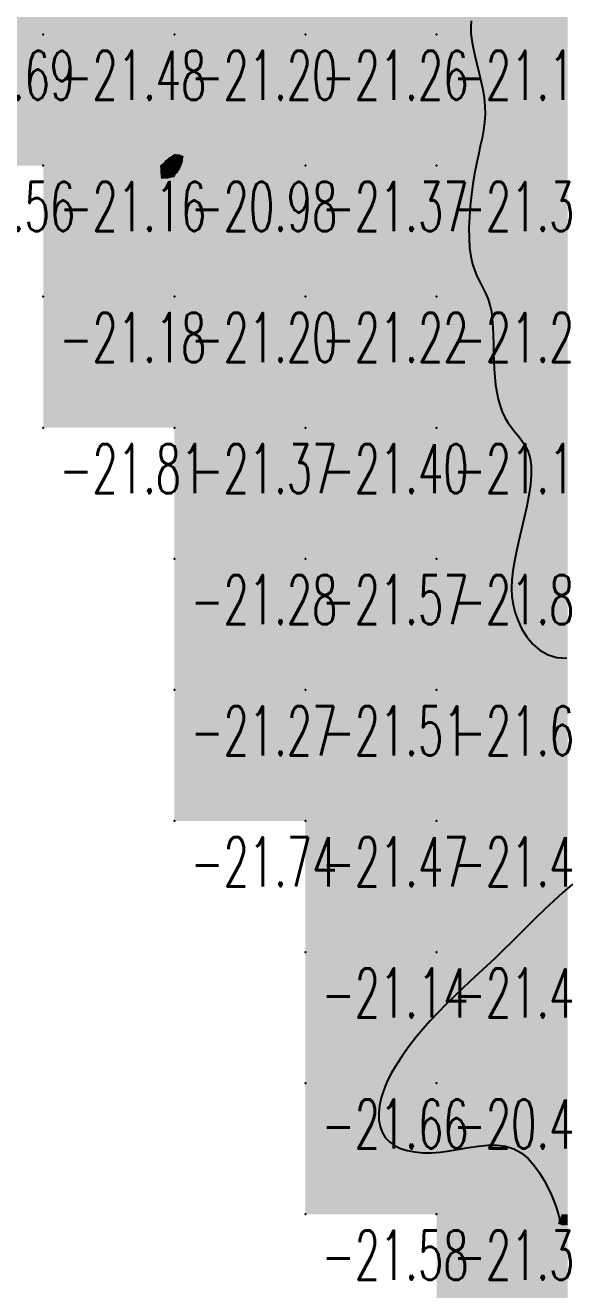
# Model space of a CAD drawing. Header units: millimetres. Extents: x 88261 to 90953, y 390274 to 392322.
# Drawn here: x 89158.9 to 89200, y 390971.5 to 391067.9 of the extents above; entities that cross this region are included whole.
import ezdxf
from ezdxf.enums import TextEntityAlignment as Align

# ---------------------------------------------------------------- set-up
doc = ezdxf.new("R2010")
doc.units = ezdxf.units.MM
doc.header["$LTSCALE"] = 25
for name, color, linetype in [('CN_03_00', 7, 'Continuous'), ('COTEAlt', 7, 'Continuous'), ('TN_COLORIAGE', 7, 'Continuous')]:
    doc.layers.add(name, color=color, linetype=linetype)
doc.styles.add('Simplex 1.0', font='Simplex.shx', dxfattribs={"width": 0.99, "height": 2.5})
doc.styles.get("Standard").update_dxf_attribs({"font": 'times.ttf'})

# ---------------------------------------------------------------- blocks, each defined once
blk = doc.blocks.new('COTE')
at = {"color": 0}
blk.add_point((0, 0), dxfattribs=at)
at = {"layer": 'COTEAlt'}
blk.add_attdef('ALT', text='', height=3.75, dxfattribs=at).set_placement((1.25, -1.25), align=Align.TOP_LEFT)

msp = doc.modelspace()

# ---------------------------------------------------------------- linework, layer by layer
at = {"layer": 'CN_03_00', "elevation": -21, "flags": 128}
for points in [[(89192.88, 391068.288), (89192.853, 391067.808), (89192.868, 391067.312), (89192.926, 391066.787), (89193.027, 391066.223), (89193.16, 391065.624), (89193.314, 391064.999), (89193.474, 391064.356), (89193.629, 391063.703), (89193.766, 391063.048), (89193.871, 391062.399), (89193.932, 391061.764), (89193.941, 391061.149), (89193.901, 391060.545), (89193.823, 391059.945), (89193.714, 391059.337), (89193.583, 391058.712), (89193.44, 391058.059), (89193.292, 391057.37), (89193.149, 391056.634), (89193.018, 391055.846), (89192.905, 391055.019), (89192.815, 391054.173), (89192.751, 391053.326), (89192.718, 391052.495), (89192.721, 391051.701), (89192.764, 391050.961), (89192.851, 391050.293), (89192.984, 391049.711), (89193.154, 391049.201), (89193.351, 391048.745), (89193.561, 391048.324), (89193.774, 391047.919), (89193.978, 391047.512), (89194.162, 391047.084), (89194.313, 391046.617), (89194.424, 391046.096), (89194.499, 391045.527), (89194.546, 391044.92), (89194.573, 391044.287), (89194.588, 391043.637), (89194.599, 391042.982), (89194.614, 391042.331), (89194.64, 391041.695), (89194.685, 391041.083), (89194.751, 391040.498), (89194.84, 391039.94), (89194.954, 391039.413), (89195.094, 391038.916), (89195.262, 391038.451), (89195.46, 391038.02), (89195.69, 391037.623), (89195.95, 391037.259), (89196.228, 391036.914), (89196.511, 391036.572), (89196.783, 391036.216), (89197.03, 391035.83), (89197.236, 391035.395), (89197.388, 391034.897), (89197.471, 391034.318), (89197.474, 391033.647), (89197.408, 391032.898), (89197.286, 391032.09), (89197.123, 391031.241), (89196.933, 391030.371), (89196.731, 391029.498), (89196.531, 391028.642), (89196.346, 391027.821), (89196.191, 391027.05), (89196.071, 391026.325), (89195.994, 391025.639), (89195.966, 391024.983), (89195.992, 391024.349), (89196.079, 391023.729), (89196.232, 391023.114), (89196.458, 391022.497), (89196.761, 391021.876), (89197.142, 391021.276), (89197.601, 391020.727), (89198.135, 391020.261), (89198.746, 391019.908), (89199.431, 391019.701), (89200.19, 391019.669)], [(89200.613, 391002.405), (89199.883, 391001.776), (89199.182, 391001.143), (89198.507, 391000.507), (89197.851, 390999.87), (89197.21, 390999.237), (89196.58, 390998.608), (89195.955, 390997.988), (89195.331, 390997.377), (89194.704, 390996.779), (89194.076, 390996.189), (89193.447, 390995.605), (89192.819, 390995.022), (89192.195, 390994.437), (89191.577, 390993.845), (89190.965, 390993.242), (89190.362, 390992.626), (89189.77, 390991.992), (89189.196, 390991.345), (89188.645, 390990.687), (89188.126, 390990.022), (89187.644, 390989.355), (89187.207, 390988.689), (89186.82, 390988.028), (89186.492, 390987.376), (89186.227, 390986.738), (89186.028, 390986.117), (89185.898, 390985.521), (89185.838, 390984.954), (89185.85, 390984.423), (89185.936, 390983.933), (89186.097, 390983.489), (89186.336, 390983.097), (89186.652, 390982.762), (89187.041, 390982.484), (89187.496, 390982.262), (89188.01, 390982.096), (89188.578, 390981.985), (89189.191, 390981.928), (89189.844, 390981.924), (89190.53, 390981.973), (89191.242, 390982.07), (89191.97, 390982.196), (89192.705, 390982.327), (89193.437, 390982.44), (89194.156, 390982.51), (89194.852, 390982.515), (89195.516, 390982.431), (89196.137, 390982.234), (89196.707, 390981.909), (89197.224, 390981.476), (89197.689, 390980.964), (89198.102, 390980.4), (89198.462, 390979.812), (89198.769, 390979.229), (89199.024, 390978.678), (89199.225, 390978.189), (89199.375, 390977.782), (89199.481, 390977.454), (89199.551, 390977.195), (89199.595, 390976.996), (89199.62, 390976.847), (89199.635, 390976.737), (89199.65, 390976.657), (89199.672, 390976.597), (89199.708, 390976.549), (89199.758, 390976.512), (89199.821, 390976.486), (89199.892, 390976.472), (89199.97, 390976.471), (89200.053, 390976.482)]]:
    msp.add_lwpolyline(points, dxfattribs=at)
msp.add_lwpolyline([(89169.462, 391056.364), (89169.549, 391056.334), (89169.645, 391056.321), (89169.748, 391056.324), (89169.854, 391056.342), (89169.96, 391056.373), (89170.065, 391056.418), (89170.164, 391056.476), (89170.256, 391056.546), (89170.34, 391056.625), (89170.417, 391056.713), (89170.487, 391056.807), (89170.551, 391056.906), (89170.609, 391057.007), (89170.662, 391057.11), (89170.709, 391057.212), (89170.752, 391057.311), (89170.789, 391057.407), (89170.818, 391057.499), (89170.84, 391057.586), (89170.851, 391057.667), (89170.852, 391057.742), (89170.84, 391057.81), (89170.816, 391057.87), (89170.777, 391057.921), (89170.724, 391057.963), (89170.659, 391057.994), (89170.583, 391058.013), (89170.497, 391058.02), (89170.401, 391058.014), (89170.298, 391057.992), (89170.188, 391057.955), (89170.072, 391057.902), (89169.954, 391057.834), (89169.836, 391057.753), (89169.721, 391057.661), (89169.612, 391057.56), (89169.512, 391057.451), (89169.425, 391057.336), (89169.352, 391057.218), (89169.298, 391057.098), (89169.261, 391056.978), (89169.241, 391056.862), (89169.238, 391056.75), (89169.251, 391056.647), (89169.281, 391056.555), (89169.326, 391056.475), (89169.387, 391056.411), (89169.462, 391056.364)], close=True, dxfattribs=at)
at = {"layer": 'TN_COLORIAGE', "color": 233}
for points in [[(89160.249, 391067.239, -21.109), (89170.249, 391067.239, -21.109), (89170.249, 391077.239, -21.109)], [(89160.249, 391075.009, -21.109), (89161.675, 391077.239, -21.109), (89160.249, 391067.239, -21.109), (89170.249, 391077.239, -21.109)], [(89170.249, 391077.239, -21.447), (89170.249, 391067.239, -21.447), (89180.249, 391077.239, -21.447)], [(89170.249, 391067.239, -21.447), (89180.249, 391067.239, -21.447), (89180.249, 391077.239, -21.447)], [(89180.249, 391077.239, -21.386), (89180.249, 391067.239, -21.386), (89190.249, 391077.239, -21.386)], [(89180.249, 391067.239, -21.386), (89190.249, 391067.239, -21.386), (89190.249, 391077.239, -21.386)], [(89190.249, 391077.239, -21), (89196.032, 391077.239, -21), (89190.249, 391067.239, -21), (89193.246, 391070.237, -21)], [(89157.016, 391074.007, -21.483), (89160.249, 391075.009, -21.483), (89150.249, 391067.239, -21.483), (89160.249, 391067.239, -21.483)], [(89192.443, 391067.239, -21.121), (89193.246, 391070.237, -21.121), (89190.249, 391067.239, -21.121)], [(89150.249, 391067.239, -21.483), (89150.249, 391057.239, -21.483), (89160.249, 391067.239, -21.483)], [(89150.249, 391057.239, -21.483), (89160.249, 391057.239, -21.483), (89160.249, 391067.239, -21.483)], [(89170.249, 391067.239, -21), (89170.249, 391058.132, -21), (89160.249, 391057.239, -21), (89169.159, 391057.239, -21)], [(89160.249, 391067.239, -21.204), (89160.249, 391057.239, -21.204), (89170.249, 391067.239, -21.204)], [(89180.249, 391067.239, -21), (89170.971, 391057.962, -21), (89170.249, 391067.239, -21), (89170.249, 391058.132, -21)], [(89180.249, 391057.239, -21), (89170.759, 391057.239, -21), (89180.249, 391067.239, -21), (89170.971, 391057.962, -21)], [(89180.249, 391067.239, -21.121), (89180.249, 391057.239, -21.121), (89190.249, 391067.239, -21.121)], [(89180.249, 391057.239, -21.121), (89190.249, 391057.239, -21.121), (89190.249, 391067.239, -21.121)], [(89190.249, 391057.239, -21), (89194.536, 391061.526, -21), (89190.249, 391067.239, -21), (89192.443, 391067.239, -21)], [(89193.007, 391057.239, -21.322), (89194.536, 391061.526, -21.322), (89190.249, 391057.239, -21.322)], [(89160.249, 391047.239, -21), (89169.228, 391056.219, -21), (89160.249, 391057.239, -21), (89169.159, 391057.239, -21)], [(89170.249, 391047.239, -21), (89170.249, 391056.35, -21), (89160.249, 391047.239, -21), (89169.228, 391056.219, -21)], [(89170.249, 391047.239, -21.371), (89180.249, 391047.239, -21.371), (89180.249, 391057.239, -21.371)], [(89180.249, 391057.239, -21), (89170.759, 391057.239, -21), (89170.249, 391047.239, -21), (89170.249, 391056.35, -21)], [(89180.249, 391047.239, -21.322), (89190.249, 391047.239, -21.322), (89190.249, 391057.239, -21.322)], [(89180.249, 391057.239, -21.322), (89180.249, 391047.239, -21.322), (89190.249, 391057.239, -21.322)], [(89190.249, 391057.239, -21), (89193.007, 391057.239, -21), (89190.249, 391047.239, -21), (89192.329, 391049.32, -21)], [(89192.329, 391049.32, -21.222), (89194.779, 391047.239, -21.222), (89190.249, 391047.239, -21.222)], [(89160.249, 391047.239, -21.205), (89160.249, 391037.239, -21.205), (89170.249, 391047.239, -21.205)], [(89160.249, 391037.239, -21.205), (89170.249, 391037.239, -21.205), (89170.249, 391047.239, -21.205)], [(89170.249, 391047.239, -21.222), (89170.249, 391037.239, -21.222), (89180.249, 391047.239, -21.222)], [(89170.249, 391037.239, -21.222), (89180.249, 391037.239, -21.222), (89180.249, 391047.239, -21.222)], [(89180.249, 391047.239, -21.222), (89180.249, 391037.239, -21.222), (89190.249, 391047.239, -21.222)], [(89180.249, 391037.239, -21.222), (89190.249, 391037.239, -21.222), (89190.249, 391047.239, -21.222)], [(89190.249, 391047.239, -21), (89194.779, 391047.239, -21), (89190.249, 391037.239, -21), (89194.432, 391041.422, -21)], [(89194.432, 391041.422, -21.193), (89195.335, 391037.239, -21.193), (89190.249, 391037.239, -21.193)], [(89170.249, 391037.239, -21.4), (89170.249, 391027.239, -21.4), (89180.249, 391037.239, -21.4)], [(89170.249, 391027.239, -21.4), (89180.249, 391027.239, -21.4), (89180.249, 391037.239, -21.4)], [(89180.249, 391027.239, -21.193), (89190.249, 391027.239, -21.193), (89190.249, 391037.239, -21.193)], [(89180.249, 391037.239, -21.193), (89180.249, 391027.239, -21.193), (89190.249, 391037.239, -21.193)], [(89190.249, 391027.239, -21), (89198.367, 391035.357, -21), (89190.249, 391037.239, -21), (89195.335, 391037.239, -21)], [(89196.023, 391027.239, -21.803), (89198.367, 391035.357, -21.803), (89190.249, 391027.239, -21.803)], [(89170.249, 391017.239, -21.573), (89180.249, 391017.239, -21.573), (89180.249, 391027.239, -21.573)], [(89170.249, 391027.239, -21.573), (89170.249, 391017.239, -21.573), (89180.249, 391027.239, -21.573)], [(89180.249, 391017.239, -21.803), (89190.249, 391017.239, -21.803), (89190.249, 391027.239, -21.803)], [(89180.249, 391027.239, -21.803), (89180.249, 391017.239, -21.803), (89190.249, 391027.239, -21.803)], [(89190.249, 391027.239, -21), (89196.023, 391027.239, -21), (89190.249, 391017.239, -21), (89195.619, 391022.61, -21)], [(89190.249, 391017.239, -21), (89195.619, 391022.61, -21), (89200.249, 391017.239, -21), (89200.249, 391017.305, -21)], [(89170.249, 391017.239, -21.513), (89170.249, 391007.239, -21.513), (89180.249, 391017.239, -21.513)], [(89170.249, 391007.239, -21.513), (89180.249, 391007.239, -21.513), (89180.249, 391017.239, -21.513)], [(89180.249, 391007.239, -21.682), (89190.249, 391007.239, -21.682), (89190.249, 391017.239, -21.682)], [(89180.249, 391017.239, -21.682), (89180.249, 391007.239, -21.682), (89190.249, 391017.239, -21.682)], [(89190.249, 391007.239, -21.004), (89200.249, 391007.239, -21.004), (89200.249, 391017.239, -21.004)], [(89190.249, 391017.239, -21.004), (89190.249, 391007.239, -21.004), (89200.249, 391017.239, -21.004)], [(89180.249, 391007.239, -21.432), (89180.249, 390997.239, -21.432), (89190.249, 391007.239, -21.432)], [(89180.249, 390997.239, -21.432), (89190.249, 390997.239, -21.432), (89190.249, 391007.239, -21.432)], [(89190.249, 391007.239, -21.361), (89190.249, 390997.239, -21.361), (89200.249, 391007.239, -21.361)], [(89190.249, 390997.239, -21), (89195.372, 390997.239, -21), (89200.249, 391007.239, -21), (89200.249, 391002.488, -21)], [(89180.249, 390997.239, -21.419), (89180.249, 390987.239, -21.419), (89190.249, 390997.239, -21.419)], [(89180.249, 390987.239, -21), (89185.803, 390987.239, -21), (89190.249, 390997.239, -21), (89190.249, 390992.819, -21)], [(89190.249, 390992.819, -21.419), (89195.372, 390997.239, -21.419), (89190.249, 390997.239, -21.419)], [(89180.249, 390987.239, -21), (89185.803, 390987.239, -21), (89180.249, 390977.239, -21), (89185.49, 390982.481, -21)], [(89190.249, 390981.418, -21.38), (89196.695, 390983.686, -21.38), (89190.249, 390977.239, -21.38)], [(89196.695, 390983.686, -21.38), (89199.789, 390977.239, -21.38), (89190.249, 390977.239, -21.38)], [(89180.249, 390977.239, -21), (89185.49, 390982.481, -21), (89190.249, 390977.239, -21), (89190.249, 390981.418, -21)], [(89190.249, 390977.239, -21), (89199.789, 390977.239, -21), (89190.249, 390967.239, -21), (89199.498, 390976.488, -21)], [(89190.249, 390967.239, -21), (89199.498, 390976.488, -21), (89200.249, 390967.239, -21), (89200.249, 390976.389, -21)]]:
    msp.add_solid(points, dxfattribs=at)
at = {"layer": 'TN_COLORIAGE', "color": 223}
for points in [[(89193.246, 391070.237, -20.571), (89192.443, 391067.239, -20.571), (89200.249, 391077.239, -20.571), (89200.249, 391067.239, -20.571)], [(89192.443, 391067.239, -20.571), (89194.536, 391061.526, -20.571), (89200.249, 391067.239, -20.571)], [(89194.536, 391061.526, -20.155), (89193.007, 391057.239, -20.155), (89200.249, 391067.239, -20.155), (89200.249, 391057.239, -20.155)], [(89169.159, 391057.239, -20.98), (89170.249, 391058.132, -20.98), (89170.249, 391057.239, -20.98)], [(89170.249, 391058.132, -20.98), (89170.971, 391057.962, -20.98), (89170.249, 391057.239, -20.98)], [(89170.971, 391057.962, -20.98), (89170.759, 391057.239, -20.98), (89170.249, 391057.239, -20.98)], [(89169.159, 391057.239, -20.98), (89169.228, 391056.219, -20.98), (89170.249, 391057.239, -20.98)], [(89169.228, 391056.219, -20.98), (89170.249, 391056.35, -20.98), (89170.249, 391057.239, -20.98)], [(89170.249, 391056.35, -20.98), (89170.759, 391057.239, -20.98), (89170.249, 391057.239, -20.98)], [(89192.329, 391049.32, -20.155), (89193.007, 391057.239, -20.155), (89200.249, 391057.239, -20.155)], [(89194.779, 391047.239, -20.155), (89192.329, 391049.32, -20.155), (89200.249, 391047.239, -20.155), (89200.249, 391057.239, -20.155)], [(89195.335, 391037.239, -20.732), (89194.432, 391041.422, -20.732), (89200.249, 391037.239, -20.732), (89200.249, 391047.239, -20.732)], [(89194.432, 391041.422, -20.732), (89194.779, 391047.239, -20.732), (89200.249, 391047.239, -20.732)], [(89195.335, 391037.239, -20.814), (89198.367, 391035.357, -20.814), (89200.249, 391037.239, -20.814)], [(89198.367, 391035.357, -20.412), (89196.023, 391027.239, -20.412), (89200.249, 391037.239, -20.412), (89200.249, 391027.239, -20.412)], [(89195.619, 391022.61, -20.412), (89196.023, 391027.239, -20.412), (89200.249, 391027.239, -20.412)], [(89200.249, 391017.305, -20.412), (89195.619, 391022.61, -20.412), (89200.249, 391027.239, -20.412)], [(89200.249, 391002.488, -20.601), (89195.372, 390997.239, -20.601), (89200.249, 390997.239, -20.601)], [(89190.249, 390987.239, -20.601), (89200.249, 390987.239, -20.601), (89200.249, 390997.239, -20.601)], [(89195.372, 390997.239, -20.471), (89190.249, 390992.819, -20.471), (89200.249, 390997.239, -20.471), (89190.249, 390987.239, -20.471)], [(89190.249, 390992.819, -20.471), (89185.803, 390987.239, -20.471), (89190.249, 390987.239, -20.471)], [(89185.49, 390982.481, -20.471), (89185.803, 390987.239, -20.471), (89190.249, 390987.239, -20.471)], [(89190.249, 390981.418, -20.471), (89185.49, 390982.481, -20.471), (89190.249, 390987.239, -20.471)], [(89196.695, 390983.686, -20.471), (89190.249, 390981.418, -20.471), (89200.249, 390987.239, -20.471), (89190.249, 390987.239, -20.471)], [(89199.789, 390977.239, -20.791), (89196.695, 390983.686, -20.791), (89200.249, 390977.239, -20.791), (89200.249, 390987.239, -20.791)], [(89199.498, 390976.488, -20.982), (89199.789, 390977.239, -20.982), (89200.249, 390977.239, -20.982)], [(89200.249, 390976.389, -20.982), (89199.498, 390976.488, -20.982), (89200.249, 390977.239, -20.982)]]:
    msp.add_solid(points, dxfattribs=at)

# ---------------------------------------------------------------- block references
at = {"layer": 'COTEAlt'}
ref = msp.add_blockref('COTE', (89150.249, 391067.239), dxfattribs=at)
ref.add_attrib('ALT', '-21.69', dxfattribs={"height": 3.75, "style": 'Simplex 1.0', "width": 0.6}).set_placement((89151.499, 391065.989), align=Align.TOP_LEFT)
ref = msp.add_blockref('COTE', (89160.249, 391067.239), dxfattribs=at)
ref.add_attrib('ALT', '-21.48', dxfattribs={"height": 3.75, "style": 'Simplex 1.0', "width": 0.6}).set_placement((89161.499, 391065.989), align=Align.TOP_LEFT)
ref = msp.add_blockref('COTE', (89170.249, 391067.239), dxfattribs=at)
ref.add_attrib('ALT', '-21.20', dxfattribs={"height": 3.75, "style": 'Simplex 1.0', "width": 0.6}).set_placement((89171.499, 391065.989), align=Align.TOP_LEFT)
ref = msp.add_blockref('COTE', (89180.249, 391067.239), dxfattribs=at)
ref.add_attrib('ALT', '-21.26', dxfattribs={"height": 3.75, "style": 'Simplex 1.0', "width": 0.6}).set_placement((89181.499, 391065.989), align=Align.TOP_LEFT)
ref = msp.add_blockref('COTE', (89190.249, 391067.239), dxfattribs=at)
ref.add_attrib('ALT', '-21.12', dxfattribs={"height": 3.75, "style": 'Simplex 1.0', "width": 0.6}).set_placement((89191.499, 391065.989), align=Align.TOP_LEFT)
ref = msp.add_blockref('COTE', (89150.249, 391057.239), dxfattribs=at)
ref.add_attrib('ALT', '-21.56', dxfattribs={"height": 3.75, "style": 'Simplex 1.0', "width": 0.6}).set_placement((89151.499, 391055.989), align=Align.TOP_LEFT)
ref = msp.add_blockref('COTE', (89160.249, 391057.239), dxfattribs=at)
ref.add_attrib('ALT', '-21.16', dxfattribs={"height": 3.75, "style": 'Simplex 1.0', "width": 0.6}).set_placement((89161.499, 391055.989), align=Align.TOP_LEFT)
ref = msp.add_blockref('COTE', (89170.249, 391057.239), dxfattribs=at)
ref.add_attrib('ALT', '-20.98', dxfattribs={"height": 3.75, "style": 'Simplex 1.0', "width": 0.6}).set_placement((89171.499, 391055.989), align=Align.TOP_LEFT)
ref = msp.add_blockref('COTE', (89180.249, 391057.239), dxfattribs=at)
ref.add_attrib('ALT', '-21.37', dxfattribs={"height": 3.75, "style": 'Simplex 1.0', "width": 0.6}).set_placement((89181.499, 391055.989), align=Align.TOP_LEFT)
ref = msp.add_blockref('COTE', (89190.249, 391057.239), dxfattribs=at)
ref.add_attrib('ALT', '-21.32', dxfattribs={"height": 3.75, "style": 'Simplex 1.0', "width": 0.6}).set_placement((89191.499, 391055.989), align=Align.TOP_LEFT)
ref = msp.add_blockref('COTE', (89160.249, 391047.239), dxfattribs=at)
ref.add_attrib('ALT', '-21.18', dxfattribs={"height": 3.75, "style": 'Simplex 1.0', "width": 0.6}).set_placement((89161.499, 391045.989), align=Align.TOP_LEFT)
ref = msp.add_blockref('COTE', (89170.249, 391047.239), dxfattribs=at)
ref.add_attrib('ALT', '-21.20', dxfattribs={"height": 3.75, "style": 'Simplex 1.0', "width": 0.6}).set_placement((89171.499, 391045.989), align=Align.TOP_LEFT)
ref = msp.add_blockref('COTE', (89180.249, 391047.239), dxfattribs=at)
ref.add_attrib('ALT', '-21.22', dxfattribs={"height": 3.75, "style": 'Simplex 1.0', "width": 0.6}).set_placement((89181.499, 391045.989), align=Align.TOP_LEFT)
ref = msp.add_blockref('COTE', (89190.249, 391047.239), dxfattribs=at)
ref.add_attrib('ALT', '-21.22', dxfattribs={"height": 3.75, "style": 'Simplex 1.0', "width": 0.6}).set_placement((89191.499, 391045.989), align=Align.TOP_LEFT)
ref = msp.add_blockref('COTE', (89160.249, 391037.239), dxfattribs=at)
ref.add_attrib('ALT', '-21.81', dxfattribs={"height": 3.75, "style": 'Simplex 1.0', "width": 0.6}).set_placement((89161.499, 391035.989), align=Align.TOP_LEFT)
ref = msp.add_blockref('COTE', (89170.249, 391037.239), dxfattribs=at)
ref.add_attrib('ALT', '-21.37', dxfattribs={"height": 3.75, "style": 'Simplex 1.0', "width": 0.6}).set_placement((89171.499, 391035.989), align=Align.TOP_LEFT)
ref = msp.add_blockref('COTE', (89180.249, 391037.239), dxfattribs=at)
ref.add_attrib('ALT', '-21.40', dxfattribs={"height": 3.75, "style": 'Simplex 1.0', "width": 0.6}).set_placement((89181.499, 391035.989), align=Align.TOP_LEFT)
ref = msp.add_blockref('COTE', (89190.249, 391037.239), dxfattribs=at)
ref.add_attrib('ALT', '-21.19', dxfattribs={"height": 3.75, "style": 'Simplex 1.0', "width": 0.6}).set_placement((89191.499, 391035.989), align=Align.TOP_LEFT)
ref = msp.add_blockref('COTE', (89170.249, 391027.239), dxfattribs=at)
ref.add_attrib('ALT', '-21.28', dxfattribs={"height": 3.75, "style": 'Simplex 1.0', "width": 0.6}).set_placement((89171.499, 391025.989), align=Align.TOP_LEFT)
ref = msp.add_blockref('COTE', (89180.249, 391027.239), dxfattribs=at)
ref.add_attrib('ALT', '-21.57', dxfattribs={"height": 3.75, "style": 'Simplex 1.0', "width": 0.6}).set_placement((89181.499, 391025.989), align=Align.TOP_LEFT)
ref = msp.add_blockref('COTE', (89190.249, 391027.239), dxfattribs=at)
ref.add_attrib('ALT', '-21.80', dxfattribs={"height": 3.75, "style": 'Simplex 1.0', "width": 0.6}).set_placement((89191.499, 391025.989), align=Align.TOP_LEFT)
ref = msp.add_blockref('COTE', (89170.249, 391017.239), dxfattribs=at)
ref.add_attrib('ALT', '-21.27', dxfattribs={"height": 3.75, "style": 'Simplex 1.0', "width": 0.6}).set_placement((89171.499, 391015.989), align=Align.TOP_LEFT)
ref = msp.add_blockref('COTE', (89180.249, 391017.239), dxfattribs=at)
ref.add_attrib('ALT', '-21.51', dxfattribs={"height": 3.75, "style": 'Simplex 1.0', "width": 0.6}).set_placement((89181.499, 391015.989), align=Align.TOP_LEFT)
ref = msp.add_blockref('COTE', (89190.249, 391017.239), dxfattribs=at)
ref.add_attrib('ALT', '-21.68', dxfattribs={"height": 3.75, "style": 'Simplex 1.0', "width": 0.6}).set_placement((89191.499, 391015.989), align=Align.TOP_LEFT)
ref = msp.add_blockref('COTE', (89170.249, 391007.239), dxfattribs=at)
ref.add_attrib('ALT', '-21.74', dxfattribs={"height": 3.75, "style": 'Simplex 1.0', "width": 0.6}).set_placement((89171.499, 391005.989), align=Align.TOP_LEFT)
ref = msp.add_blockref('COTE', (89180.249, 391007.239), dxfattribs=at)
ref.add_attrib('ALT', '-21.47', dxfattribs={"height": 3.75, "style": 'Simplex 1.0', "width": 0.6}).set_placement((89181.499, 391005.989), align=Align.TOP_LEFT)
ref = msp.add_blockref('COTE', (89190.249, 391007.239), dxfattribs=at)
ref.add_attrib('ALT', '-21.43', dxfattribs={"height": 3.75, "style": 'Simplex 1.0', "width": 0.6}).set_placement((89191.499, 391005.989), align=Align.TOP_LEFT)
ref = msp.add_blockref('COTE', (89180.249, 390997.239), dxfattribs=at)
ref.add_attrib('ALT', '-21.14', dxfattribs={"height": 3.75, "style": 'Simplex 1.0', "width": 0.6}).set_placement((89181.499, 390995.989), align=Align.TOP_LEFT)
ref = msp.add_blockref('COTE', (89190.249, 390997.239), dxfattribs=at)
ref.add_attrib('ALT', '-21.42', dxfattribs={"height": 3.75, "style": 'Simplex 1.0', "width": 0.6}).set_placement((89191.499, 390995.989), align=Align.TOP_LEFT)
ref = msp.add_blockref('COTE', (89180.249, 390987.239), dxfattribs=at)
ref.add_attrib('ALT', '-21.66', dxfattribs={"height": 3.75, "style": 'Simplex 1.0', "width": 0.6}).set_placement((89181.499, 390985.989), align=Align.TOP_LEFT)
ref = msp.add_blockref('COTE', (89190.249, 390987.239), dxfattribs=at)
ref.add_attrib('ALT', '-20.47', dxfattribs={"height": 3.75, "style": 'Simplex 1.0', "width": 0.6}).set_placement((89191.499, 390985.989), align=Align.TOP_LEFT)
ref = msp.add_blockref('COTE', (89180.249, 390977.239), dxfattribs=at)
ref.add_attrib('ALT', '-21.58', dxfattribs={"height": 3.75, "style": 'Simplex 1.0', "width": 0.6}).set_placement((89181.499, 390975.989), align=Align.TOP_LEFT)
ref = msp.add_blockref('COTE', (89190.249, 390977.239), dxfattribs=at)
ref.add_attrib('ALT', '-21.38', dxfattribs={"height": 3.75, "style": 'Simplex 1.0', "width": 0.6}).set_placement((89191.499, 390975.989), align=Align.TOP_LEFT)

doc.saveas('drawing.dxf')
